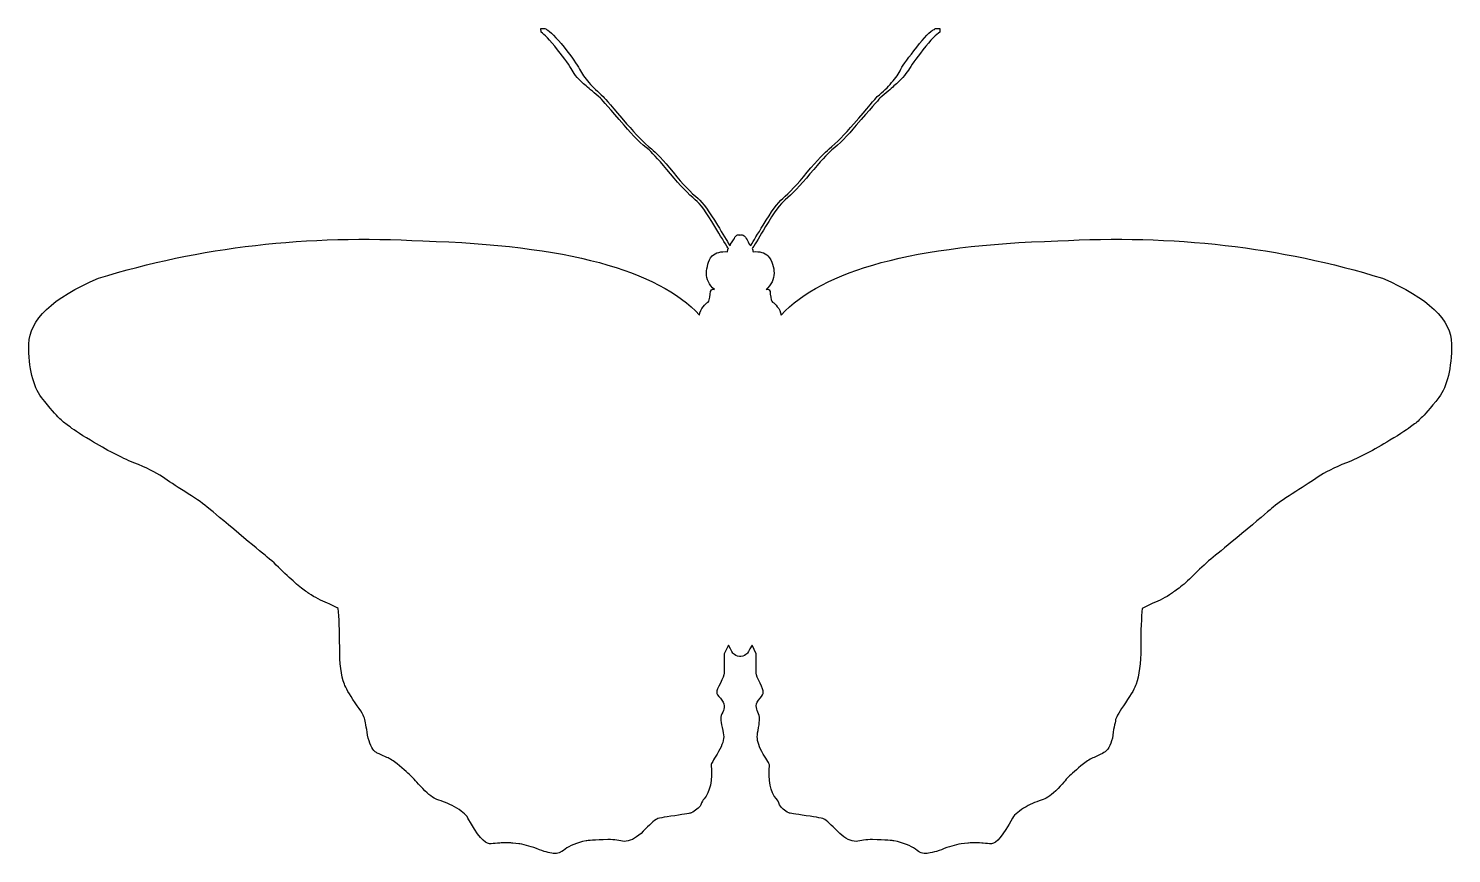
# Model space of a CAD drawing. Header units: centimetres. Extents: x -8.3 to 8.3, y -4.8 to 4.8.
import ezdxf

# ---------------------------------------------------------------- set-up
doc = ezdxf.new("R2010")
doc.units = ezdxf.units.CM
doc.header["$MEASUREMENT"] = 0
doc.layers.add('Camada 1', color=7, linetype='Continuous')

msp = doc.modelspace()

# ---------------------------------------------------------------- linework, layer by layer
at = {"layer": 'Camada 1'}
msp.add_open_spline([(8.12624, 0.50738), (8.2239, 0.63761), (8.27269, 0.8438), (8.27269, 1.12598), (8.27269, 1.12598), (8.27269, 1.40813), (8.00139, 1.66319), (7.4696, 1.8911), (7.4696, 1.8911), (6.28665, 2.25466), (5.03318, 2.40116), (3.69286, 2.3252), (3.69286, 2.3252), (2.02694, 2.27636), (0.95794, 1.98876), (0.47502, 1.46239), (0.47502, 1.46239), (0.46957, 1.50038), (0.4587, 1.53295), (0.43155, 1.56007), (0.43155, 1.56007), (0.4153, 1.58719), (0.39361, 1.60891), (0.37728, 1.61434), (0.37728, 1.61434), (0.36648, 1.61979), (0.35564, 1.65231), (0.35016, 1.70657), (0.35016, 1.70657), (0.35016, 1.75541), (0.33391, 1.77713), (0.30134, 1.76084), (0.30134, 1.76084), (0.36103, 1.81511), (0.3936, 1.88022), (0.3936, 1.95076), (0.3936, 1.95076), (0.3936, 1.9833), (0.38815, 2.02132), (0.37728, 2.05387), (0.37728, 2.05387), (0.36648, 2.08639), (0.35016, 2.12441), (0.32301, 2.15153), (0.32301, 2.15153), (0.28507, 2.18952), (0.22535, 2.2058), (0.14939, 2.20037), (0.14939, 2.20037), (0.14939, 2.21667), (0.14394, 2.22207), (0.13854, 2.23836), (0.13854, 2.23836), (0.13854, 2.23836), (0.14394, 2.24381), (0.14394, 2.24381), (0.14394, 2.24381), (0.17651, 2.29808), (0.2308, 2.37946), (0.29586, 2.49342), (0.29586, 2.49342), (0.39357, 2.65619), (0.46951, 2.75933), (0.52377, 2.80272), (0.52377, 2.80272), (0.59976, 2.86783), (0.69742, 2.96552), (0.81135, 3.10659), (0.81135, 3.10659), (0.93076, 3.24769), (1.01214, 3.33448), (1.06641, 3.38334), (1.06641, 3.38334), (1.15327, 3.44843), (1.24551, 3.54614), (1.34861, 3.67092), (1.34861, 3.67092), (1.51138, 3.85541), (1.60367, 3.95852), (1.62534, 3.98564), (1.62534, 3.98564), (1.6959, 4.03991), (1.7502, 4.09417), (1.78811, 4.12674), (1.78811, 4.12674), (1.8695, 4.1973), (1.92376, 4.25697), (1.95636, 4.31123), (1.95636, 4.31123), (1.98348, 4.3601), (2.04314, 4.44148), (2.12453, 4.54457), (2.12453, 4.54457), (2.21679, 4.66395), (2.2819, 4.72906), (2.31992, 4.75076), (2.31992, 4.75076), (2.31992, 4.75076), (2.31993, 4.79421), (2.31993, 4.79421), (2.31993, 4.79421), (2.31993, 4.79421), (2.27106, 4.79421), (2.27106, 4.79421), (2.27106, 4.79421), (2.26566, 4.78879), (2.26021, 4.78879), (2.26021, 4.78334), (2.26021, 4.78334), (2.26021, 4.78334), (2.25479, 4.78334), (2.25479, 4.78334), (2.25479, 4.78334), (2.2114, 4.76164), (2.14081, 4.69108), (2.054, 4.57715), (2.054, 4.57715), (1.96177, 4.46319), (1.89663, 4.37636), (1.86948, 4.32209), (1.86948, 4.32209), (1.84236, 4.26782), (1.80982, 4.21901), (1.76095, 4.16472), (1.76095, 4.16472), (1.71753, 4.11045), (1.66329, 4.06164), (1.59275, 4.00195), (1.59275, 4.00195), (1.57103, 3.98025), (1.48422, 3.87172), (1.32145, 3.6872), (1.32145, 3.6872), (1.21289, 3.5624), (1.12066, 3.46474), (1.03385, 3.39417), (1.03385, 3.39417), (0.98498, 3.3562), (0.8982, 3.26394), (0.77879, 3.12284), (0.77879, 3.12284), (0.66486, 2.98174), (0.56715, 2.88408), (0.49661, 2.81897), (0.49661, 2.81897), (0.43695, 2.77013), (0.36096, 2.66705), (0.2687, 2.5097), (0.2687, 2.5097), (0.20364, 2.40662), (0.15477, 2.32521), (0.12223, 2.27094), (0.12223, 2.27094), (0.11678, 2.27636), (0.11678, 2.27636), (0.10593, 2.28721), (0.10593, 2.28721), (0.08966, 2.3252), (0.06796, 2.35235), (0.06251, 2.36862), (0.06251, 2.36862), (0.05166, 2.37949), (0.04084, 2.39032), (0.02449, 2.39574), (0.02449, 2.39574), (0.01909, 2.40116), (0.01369, 2.39574), (-0.00263, 2.39029), (-0.00263, 2.39029), (-0.01343, 2.39574), (-0.01888, 2.40116), (-0.02975, 2.39574), (-0.02975, 2.39574), (-0.04055, 2.39029), (-0.05687, 2.37947), (-0.06227, 2.36862), (-0.06227, 2.36862), (-0.06767, 2.35235), (-0.08399, 2.3252), (-0.11114, 2.28721), (-0.11114, 2.28721), (-0.11114, 2.27636), (-0.11654, 2.27636), (-0.12194, 2.27094), (-0.12194, 2.27094), (-0.15454, 2.32521), (-0.20335, 2.40659), (-0.26307, 2.5097), (-0.26307, 2.5097), (-0.36073, 2.66705), (-0.43672, 2.77016), (-0.49098, 2.81897), (-0.49098, 2.81897), (-0.57237, 2.88408), (-0.6646, 2.98177), (-0.77856, 3.12284), (-0.77856, 3.12284), (-0.89797, 3.26394), (-0.97935, 3.3562), (-1.03362, 3.39417), (-1.03362, 3.39417), (-1.12043, 3.46473), (-1.21269, 3.56239), (-1.32122, 3.6872), (-1.32122, 3.6872), (-1.47854, 3.87172), (-1.5708, 3.98025), (-1.59252, 4.00195), (-1.59252, 4.00195), (-1.65766, 4.06164), (-1.71193, 4.11048), (-1.76072, 4.16472), (-1.76072, 4.16472), (-1.80414, 4.21899), (-1.84211, 4.2678), (-1.86925, 4.32209), (-1.86925, 4.32209), (-1.90185, 4.37636), (-1.95611, 4.46319), (-2.04832, 4.57715), (-2.04832, 4.57715), (-2.14058, 4.69108), (-2.21112, 4.76164), (-2.25456, 4.78334), (-2.25456, 4.78334), (-2.25456, 4.78334), (-2.25456, 4.78334), (-2.25456, 4.78334), (-2.25456, 4.78334), (-2.25998, 4.78879), (-2.26538, 4.78879), (-2.27083, 4.79421), (-2.27083, 4.79421), (-2.27083, 4.79421), (-2.31956, 4.79421), (-2.31956, 4.79421), (-2.31956, 4.79421), (-2.31956, 4.79421), (-2.31416, 4.75077), (-2.31416, 4.75077), (-2.31416, 4.75077), (-2.28162, 4.72907), (-2.2165, 4.66396), (-2.12422, 4.54458), (-2.12422, 4.54458), (-2.03744, 4.4415), (-1.98317, 4.36009), (-1.95605, 4.31124), (-1.95605, 4.31124), (-1.92893, 4.25697), (-1.87464, 4.19731), (-1.79325, 4.12675), (-1.79325, 4.12675), (-1.74978, 4.09421), (-1.69554, 4.03991), (-1.62503, 3.98565), (-1.62503, 3.98565), (-1.60336, 3.95853), (-1.51107, 3.85542), (-1.3483, 3.67093), (-1.3483, 3.67093), (-1.24519, 3.54615), (-1.15291, 3.44844), (-1.0607, 3.38335), (-1.0607, 3.38335), (-1.01183, 3.33448), (-0.92505, 3.2477), (-0.81107, 3.1066), (-0.81107, 3.1066), (-0.69711, 2.9655), (-0.59946, 2.86784), (-0.52347, 2.80273), (-0.52347, 2.80273), (-0.46381, 2.75934), (-0.39322, 2.6562), (-0.29556, 2.49343), (-0.29556, 2.49343), (-0.23045, 2.3849), (-0.17615, 2.29809), (-0.14364, 2.24382), (-0.14364, 2.24382), (-0.14364, 2.24382), (-0.13824, 2.23837), (-0.13824, 2.23837), (-0.13824, 2.23837), (-0.13824, 2.23837), (-0.13824, 2.23837), (-0.13824, 2.23837), (-0.13824, 2.23837), (-0.14364, 2.22207), (-0.14904, 2.21667), (-0.14904, 2.20038), (-0.14904, 2.20038), (-0.21963, 2.2058), (-0.28472, 2.18953), (-0.32819, 2.15154), (-0.32819, 2.15154), (-0.35531, 2.12442), (-0.36613, 2.0864), (-0.37698, 2.05388), (-0.37698, 2.05388), (-0.38246, 2.02131), (-0.39325, 1.98332), (-0.39325, 1.95077), (-0.39325, 1.95077), (-0.39325, 1.88023), (-0.36073, 1.81512), (-0.30104, 1.76085), (-0.30104, 1.76085), (-0.32819, 1.77715), (-0.34446, 1.75543), (-0.34986, 1.70658), (-0.34986, 1.70658), (-0.35534, 1.65231), (-0.36613, 1.61977), (-0.37158, 1.61435), (-0.37158, 1.61435), (-0.39325, 1.60893), (-0.4096, 1.58723), (-0.43124, 1.56008), (-0.43124, 1.56008), (-0.45296, 1.53296), (-0.46926, 1.50039), (-0.47466, 1.4624), (-0.47466, 1.4624), (-0.95223, 1.98879), (-2.02663, 2.27636), (-3.69255, 2.32521), (-3.69255, 2.32521), (-5.03282, 2.40117), (-6.28637, 2.25465), (-7.46387, 1.89111), (-7.46387, 1.89111), (-8.00108, 1.6632), (-8.26699, 1.40814), (-8.27241, 1.12599), (-8.27241, 1.12599), (-8.27786, 0.84381), (-8.22357, 0.63762), (-8.12591, 0.50739), (-8.12591, 0.50739), (-8.0228, 0.37714), (-7.95226, 0.29575), (-7.92512, 0.26863), (-7.92512, 0.26863), (-7.88715, 0.23609), (-7.85458, 0.20352), (-7.81116, 0.1764), (-7.81116, 0.1764), (-7.77319, 0.14386), (-7.68636, 0.08417), (-7.55613, 0.0082), (-7.55613, 0.0082), (-7.36621, -0.10576), (-7.20341, -0.19262), (-7.05146, -0.25228), (-7.05146, -0.25228), (-6.90496, -0.312), (-6.79643, -0.36626), (-6.72047, -0.41505), (-6.72047, -0.41505), (-6.64991, -0.46392), (-6.56852, -0.52361), (-6.45999, -0.5887), (-6.45999, -0.5887), (-6.35148, -0.65384), (-6.26465, -0.7135), (-6.19951, -0.76777), (-6.19951, -0.76777), (-6.16157, -0.79489), (-6.06386, -0.88178), (-5.89024, -1.02283), (-5.89024, -1.02283), (-5.72199, -1.16936), (-5.60261, -1.26701), (-5.52668, -1.32668), (-5.52668, -1.32668), (-5.45614, -1.38642), (-5.38558, -1.44609), (-5.32049, -1.51662), (-5.32049, -1.51662), (-5.24993, -1.58173), (-5.19024, -1.636), (-5.14137, -1.67939), (-5.14137, -1.67939), (-5.0871, -1.72286), (-5.04916, -1.74998), (-5.01657, -1.77165), (-5.01657, -1.77165), (-4.94603, -1.82052), (-4.87549, -1.85304), (-4.79951, -1.88563), (-4.79951, -1.88563), (-4.75072, -1.9073), (-4.71273, -1.92905), (-4.67473, -1.94532), (-4.67473, -1.94532), (-4.66386, -2.04843), (-4.65846, -2.20038), (-4.65846, -2.40117), (-4.65846, -2.40117), (-4.65846, -2.58564), (-4.64219, -2.72674), (-4.60419, -2.8244), (-4.60419, -2.8244), (-4.58792, -2.86782), (-4.54992, -2.93836), (-4.47939, -3.04146), (-4.47939, -3.04146), (-4.40883, -3.13912), (-4.37086, -3.20423), (-4.36541, -3.2368), (-4.36541, -3.2368), (-4.35454, -3.28564), (-4.34374, -3.35078), (-4.32742, -3.45384), (-4.32742, -3.45384), (-4.3003, -3.5407), (-4.27315, -3.59497), (-4.22976, -3.62209), (-4.22976, -3.62209), (-4.20809, -3.63289), (-4.1701, -3.64921), (-4.11038, -3.67636), (-4.11038, -3.67636), (-4.07244, -3.69263), (-4.02899, -3.71978), (-3.99105, -3.7523), (-3.99105, -3.7523), (-3.90964, -3.81741), (-3.84992, -3.87171), (-3.8174, -3.90422), (-3.8174, -3.90422), (-3.80653, -3.91507), (-3.76313, -3.96394), (-3.6926, -4.03987), (-3.6926, -4.03987), (-3.62201, -4.11046), (-3.56774, -4.15388), (-3.5298, -4.16473), (-3.5298, -4.16473), (-3.45924, -4.1864), (-3.39415, -4.21355), (-3.32356, -4.25154), (-3.32356, -4.25154), (-3.24217, -4.29493), (-3.19336, -4.33832), (-3.16624, -4.38179), (-3.16624, -4.38179), (-3.05771, -4.58253), (-2.97087, -4.68021), (-2.91658, -4.68021), (-2.91658, -4.68021), (-2.88946, -4.68021), (-2.86231, -4.68021), (-2.8244, -4.67476), (-2.8244, -4.67476), (-2.8244, -4.67476), (-2.8244, -4.67476), (-2.8244, -4.67476), (-2.8244, -4.67476), (-2.81353, -4.67476), (-2.80808, -4.67476), (-2.79728, -4.67476), (-2.79728, -4.67476), (-2.79728, -4.67476), (-2.78096, -4.66936), (-2.78096, -4.66936), (-2.78096, -4.66936), (-2.78096, -4.66936), (-2.77556, -4.66936), (-2.77016, -4.66936), (-2.77016, -4.66936), (-2.75384, -4.66936), (-2.73756, -4.66936), (-2.71589, -4.66936), (-2.71589, -4.66936), (-2.71589, -4.66936), (-2.71589, -4.66936), (-2.71041, -4.66936), (-2.71041, -4.66936), (-2.69956, -4.66936), (-2.68329, -4.66936), (-2.66702, -4.66936), (-2.66702, -4.66936), (-2.6616, -4.67476), (-2.65075, -4.67476), (-2.6453, -4.67476), (-2.6453, -4.67476), (-2.6453, -4.67476), (-2.57476, -4.68021), (-2.57476, -4.68021), (-2.57476, -4.68021), (-2.57476, -4.68021), (-2.56933, -4.68023), (-2.56933, -4.68023), (-2.56933, -4.68023), (-2.56933, -4.68023), (-2.56388, -4.68023), (-2.56388, -4.68023), (-2.56388, -4.68023), (-2.49879, -4.6965), (-2.4282, -4.71277), (-2.33602, -4.75077), (-2.33602, -4.75077), (-2.26003, -4.77789), (-2.20034, -4.79419), (-2.15687, -4.79419), (-2.15687, -4.79419), (-2.12975, -4.79419), (-2.10808, -4.78879), (-2.09181, -4.77792), (-2.09181, -4.77792), (-2.08636, -4.77792), (-2.06469, -4.76707), (-2.03754, -4.74535), (-2.03754, -4.74535), (-1.98327, -4.70193), (-1.90189, -4.66941), (-1.79336, -4.64769), (-1.79336, -4.64769), (-1.77706, -4.64229), (-1.69025, -4.63684), (-1.5383, -4.63142), (-1.5383, -4.63142), (-1.46231, -4.63142), (-1.3972, -4.64229), (-1.34838, -4.65314), (-1.34838, -4.65314), (-1.28864, -4.65314), (-1.22358, -4.62057), (-1.15299, -4.56091), (-1.15299, -4.56091), (-1.08245, -4.48492), (-1.02279, -4.43066), (-0.97937, -4.39811), (-0.97937, -4.39811), (-0.96305, -4.38726), (-0.89253, -4.37099), (-0.76233, -4.35472), (-0.76233, -4.35472), (-0.63747, -4.333), (-0.57239, -4.3276), (-0.57239, -4.32212), (-0.57239, -4.32212), (-0.51812, -4.295), (-0.48013, -4.26246), (-0.45841, -4.22989), (-0.45841, -4.22989), (-0.44754, -4.19735), (-0.43126, -4.1702), (-0.42039, -4.15935), (-0.42039, -4.15935), (-0.34985, -4.07796), (-0.32273, -3.94229), (-0.339, -3.76322), (-0.339, -3.76322), (-0.339, -3.75237), (-0.31188, -3.70895), (-0.26846, -3.63842), (-0.26846, -3.63842), (-0.21964, -3.55703), (-0.19252, -3.49192), (-0.19252, -3.43763), (-0.19252, -3.43763), (-0.19252, -3.41051), (-0.20334, -3.37797), (-0.20879, -3.3291), (-0.20879, -3.3291), (-0.21964, -3.28568), (-0.22504, -3.25311), (-0.22504, -3.23144), (-0.22504, -3.23144), (-0.22504, -3.20432), (-0.21964, -3.17717), (-0.20334, -3.15005), (-0.20334, -3.15005), (-0.19252, -3.12833), (-0.18707, -3.10118), (-0.18707, -3.07951), (-0.18707, -3.07951), (-0.18707, -3.04694), (-0.20334, -3.01979), (-0.23049, -2.98728), (-0.23049, -2.98728), (-0.25761, -2.96016), (-0.27393, -2.93841), (-0.27393, -2.92214), (-0.27393, -2.92214), (-0.27393, -2.90587), (-0.25763, -2.86248), (-0.23049, -2.81361), (-0.23049, -2.81361), (-0.20337, -2.75934), (-0.18707, -2.72135), (-0.18707, -2.69965), (-0.18707, -2.69965), (-0.18707, -2.69965), (-0.18707, -2.47174), (-0.18707, -2.47174), (-0.18707, -2.47174), (-0.18707, -2.47174), (-0.13825, -2.37411), (-0.13825, -2.37411), (-0.13825, -2.37411), (-0.10023, -2.43377), (-0.08398, -2.47174), (-0.07853, -2.47174), (-0.07853, -2.47174), (-0.06226, -2.48801), (-0.04051, -2.49886), (-0.00799, -2.50428), (-0.00799, -2.50428), (-0.00259, -2.50428), (-0.00259, -2.50428), (-0.00259, -2.50428), (-0.00259, -2.50428), (0.00289, -2.50428), (0.00828, -2.50428), (0.00828, -2.50428), (0.00828, -2.50428), (0.04085, -2.49886), (0.06255, -2.48801), (0.07882, -2.47174), (0.07882, -2.47174), (0.07882, -2.47174), (0.10052, -2.43375), (0.13854, -2.37411), (0.13854, -2.37411), (0.13854, -2.37411), (0.18736, -2.47174), (0.18736, -2.47174), (0.18736, -2.47174), (0.18736, -2.47174), (0.18736, -2.69965), (0.18736, -2.69965), (0.18736, -2.69965), (0.18736, -2.72132), (0.20368, -2.75934), (0.23083, -2.81361), (0.23083, -2.81361), (0.25795, -2.86248), (0.26877, -2.90584), (0.26877, -2.92214), (0.26877, -2.92214), (0.26877, -2.93844), (0.25797, -2.96016), (0.23083, -2.98728), (0.23083, -2.98728), (0.20371, -3.0198), (0.18736, -3.04694), (0.18736, -3.07951), (0.18736, -3.07951), (0.18736, -3.10118), (0.19821, -3.12833), (0.20368, -3.15005), (0.20368, -3.15005), (0.21993, -3.17717), (0.22532, -3.20432), (0.22532, -3.23144), (0.22532, -3.23144), (0.22532, -3.25311), (0.21992, -3.28571), (0.21447, -3.3291), (0.21447, -3.3291), (0.20367, -3.37797), (0.1982, -3.41049), (0.1982, -3.43763), (0.1982, -3.43763), (0.1982, -3.49192), (0.21992, -3.55704), (0.26874, -3.63842), (0.26874, -3.63842), (0.31221, -3.70896), (0.33933, -3.75238), (0.33933, -3.76322), (0.33933, -3.76322), (0.32301, -3.94229), (0.35013, -4.07797), (0.42072, -4.15935), (0.42072, -4.15935), (0.43152, -4.1702), (0.44784, -4.19734), (0.45866, -4.22989), (0.45866, -4.22989), (0.48038, -4.26246), (0.51295, -4.295), (0.56722, -4.32212), (0.56722, -4.32212), (0.57267, -4.3276), (0.63781, -4.33299), (0.76801, -4.35472), (0.76801, -4.35472), (0.89281, -4.37097), (0.96338, -4.38724), (0.98505, -4.39811), (0.98505, -4.39811), (1.02307, -4.43065), (1.08271, -4.48492), (1.1587, -4.56091), (1.1587, -4.56091), (1.21836, -4.62057), (1.28895, -4.65314), (1.34864, -4.65314), (1.34864, -4.65314), (1.40291, -4.64229), (1.46257, -4.63142), (1.53856, -4.63142), (1.53856, -4.63142), (1.69048, -4.63684), (1.77735, -4.64229), (1.78817, -4.64769), (1.78817, -4.64769), (1.8967, -4.66941), (1.98356, -4.70196), (2.03783, -4.74535), (2.03783, -4.74535), (2.07035, -4.76707), (2.08665, -4.77792), (2.08665, -4.77792), (2.08665, -4.77792), (2.10837, -4.78879), (2.13009, -4.79419), (2.15721, -4.79419), (2.15721, -4.79419), (2.19518, -4.79419), (2.26029, -4.77792), (2.3417, -4.75077), (2.3417, -4.75077), (2.42854, -4.71278), (2.49907, -4.6965), (2.56961, -4.68023), (2.56961, -4.68023), (2.56961, -4.68023), (2.56961, -4.68023), (2.56961, -4.68023), (2.56961, -4.68023), (2.56961, -4.68023), (2.6456, -4.67478), (2.6456, -4.67478), (2.6456, -4.67478), (2.651, -4.67478), (2.6564, -4.67478), (2.67272, -4.66938), (2.67272, -4.66938), (2.68352, -4.66938), (2.69984, -4.66938), (2.71066, -4.66938), (2.71066, -4.66938), (2.71066, -4.66938), (2.71614, -4.66938), (2.72153, -4.66938), (2.72153, -4.66938), (2.73778, -4.66938), (2.75952, -4.66938), (2.7758, -4.66938), (2.7758, -4.66938), (2.7758, -4.66938), (2.78123, -4.66938), (2.78123, -4.66938), (2.78123, -4.66938), (2.78123, -4.66938), (2.80835, -4.67478), (2.80835, -4.67478), (2.80835, -4.67478), (2.81375, -4.67478), (2.81375, -4.67478), (2.81917, -4.67478), (2.81917, -4.67478), (2.81917, -4.67478), (2.82463, -4.67478), (2.82463, -4.67478), (2.82463, -4.67478), (2.86262, -4.68023), (2.89517, -4.68023), (2.92229, -4.68023), (2.92229, -4.68023), (2.97656, -4.68023), (3.05794, -4.58255), (3.16647, -4.38181), (3.16647, -4.38181), (3.19359, -4.33834), (3.24786, -4.29495), (3.32387, -4.25156), (3.32387, -4.25156), (3.38893, -4.21354), (3.45952, -4.18642), (3.52458, -4.16475), (3.52458, -4.16475), (3.56805, -4.1539), (3.62229, -4.11048), (3.69823, -4.03989), (3.69823, -4.03989), (3.76337, -3.96395), (3.80679, -3.91509), (3.81764, -3.90424), (3.81764, -3.90424), (3.85016, -3.87172), (3.9099, -3.81743), (3.99129, -3.75232), (3.99129, -3.75232), (4.03468, -3.7198), (4.07807, -3.69266), (4.11609, -3.67638), (4.11609, -3.67638), (4.17036, -3.64926), (4.21375, -3.63291), (4.23002, -3.62211), (4.23002, -3.62211), (4.27349, -3.59499), (4.30601, -3.54072), (4.32773, -3.45386), (4.32773, -3.45386), (4.33853, -3.35078), (4.36025, -3.28566), (4.36567, -3.23682), (4.36567, -3.23682), (4.37654, -3.20428), (4.41454, -3.13916), (4.47968, -3.04148), (4.47968, -3.04148), (4.55022, -2.93837), (4.59364, -2.86783), (4.60448, -2.82442), (4.60448, -2.82442), (4.637, -2.72676), (4.65875, -2.58566), (4.65875, -2.40119), (4.65875, -2.40119), (4.65875, -2.2004), (4.66415, -2.04847), (4.67502, -1.94534), (4.67502, -1.94534), (4.71301, -1.92907), (4.75641, -1.90732), (4.79982, -1.88565), (4.79982, -1.88565), (4.87581, -1.85308), (4.9518, -1.82054), (5.01686, -1.77167), (5.01686, -1.77167), (5.04398, -1.75), (5.08745, -1.72285), (5.14172, -1.67941), (5.14172, -1.67941), (5.19599, -1.63599), (5.25025, -1.58175), (5.31534, -1.51664), (5.31534, -1.51664), (5.38593, -1.4461), (5.45647, -1.38644), (5.52698, -1.3267), (5.52698, -1.3267), (5.60297, -1.26704), (5.72232, -1.16938), (5.89597, -1.02285), (5.89597, -1.02285), (6.06419, -0.8818), (6.1673, -0.79494), (6.19987, -0.76779), (6.19987, -0.76779), (6.26493, -0.71352), (6.35179, -0.65386), (6.46033, -0.58872), (6.46033, -0.58872), (6.56341, -0.52361), (6.65567, -0.46392), (6.72079, -0.41507), (6.72079, -0.41507), (6.79678, -0.36625), (6.90534, -0.31199), (7.05178, -0.2523), (7.05178, -0.2523), (7.20376, -0.19264), (7.36655, -0.10577), (7.55647, 0.00818), (7.55647, 0.00818), (7.68667, 0.08414), (7.77353, 0.14383), (7.81148, 0.17638), (7.81148, 0.17638), (7.85495, 0.2035), (7.88747, 0.23607), (7.92004, 0.26861), (7.92004, 0.26861), (7.95797, 0.29574), (8.02311, 0.37712), (8.12624, 0.50738)], degree=3, knots=[0, 0, 0, 0, 0.0044843, 0.0044843, 0.0044843, 0.0044843, 0.00896861, 0.00896861, 0.00896861, 0.00896861, 0.01345291, 0.01345291, 0.01345291, 0.01345291, 0.01793722, 0.01793722, 0.01793722, 0.01793722, 0.02242152, 0.02242152, 0.02242152, 0.02242152, 0.02690583, 0.02690583, 0.02690583, 0.02690583, 0.03139013, 0.03139013, 0.03139013, 0.03139013, 0.03587444, 0.03587444, 0.03587444, 0.03587444, 0.04035874, 0.04035874, 0.04035874, 0.04035874, 0.04484305, 0.04484305, 0.04484305, 0.04484305, 0.04932735, 0.04932735, 0.04932735, 0.04932735, 0.05381166, 0.05381166, 0.05381166, 0.05381166, 0.05829596, 0.05829596, 0.05829596, 0.05829596, 0.06278027, 0.06278027, 0.06278027, 0.06278027, 0.06726457, 0.06726457, 0.06726457, 0.06726457, 0.07174888, 0.07174888, 0.07174888, 0.07174888, 0.07623318, 0.07623318, 0.07623318, 0.07623318, 0.08071749, 0.08071749, 0.08071749, 0.08071749, 0.08520179, 0.08520179, 0.08520179, 0.08520179, 0.0896861, 0.0896861, 0.0896861, 0.0896861, 0.0941704, 0.0941704, 0.0941704, 0.0941704, 0.09865471, 0.09865471, 0.09865471, 0.09865471, 0.10313901, 0.10313901, 0.10313901, 0.10313901, 0.10762332, 0.10762332, 0.10762332, 0.10762332, 0.11210762, 0.11210762, 0.11210762, 0.11210762, 0.11659193, 0.11659193, 0.11659193, 0.11659193, 0.12107623, 0.12107623, 0.12107623, 0.12107623, 0.12556054, 0.12556054, 0.12556054, 0.12556054, 0.13004484, 0.13004484, 0.13004484, 0.13004484, 0.13452915, 0.13452915, 0.13452915, 0.13452915, 0.13901345, 0.13901345, 0.13901345, 0.13901345, 0.14349776, 0.14349776, 0.14349776, 0.14349776, 0.14798206, 0.14798206, 0.14798206, 0.14798206, 0.15246637, 0.15246637, 0.15246637, 0.15246637, 0.15695067, 0.15695067, 0.15695067, 0.15695067, 0.16143498, 0.16143498, 0.16143498, 0.16143498, 0.16591928, 0.16591928, 0.16591928, 0.16591928, 0.17040359, 0.17040359, 0.17040359, 0.17040359, 0.17488789, 0.17488789, 0.17488789, 0.17488789, 0.1793722, 0.1793722, 0.1793722, 0.1793722, 0.1838565, 0.1838565, 0.1838565, 0.1838565, 0.18834081, 0.18834081, 0.18834081, 0.18834081, 0.19282511, 0.19282511, 0.19282511, 0.19282511, 0.19730942, 0.19730942, 0.19730942, 0.19730942, 0.20179372, 0.20179372, 0.20179372, 0.20179372, 0.20627803, 0.20627803, 0.20627803, 0.20627803, 0.21076233, 0.21076233, 0.21076233, 0.21076233, 0.21524664, 0.21524664, 0.21524664, 0.21524664, 0.21973094, 0.21973094, 0.21973094, 0.21973094, 0.22421525, 0.22421525, 0.22421525, 0.22421525, 0.22869955, 0.22869955, 0.22869955, 0.22869955, 0.23318386, 0.23318386, 0.23318386, 0.23318386, 0.23766816, 0.23766816, 0.23766816, 0.23766816, 0.24215247, 0.24215247, 0.24215247, 0.24215247, 0.24663677, 0.24663677, 0.24663677, 0.24663677, 0.25112108, 0.25112108, 0.25112108, 0.25112108, 0.25560538, 0.25560538, 0.25560538, 0.25560538, 0.26008969, 0.26008969, 0.26008969, 0.26008969, 0.26457399, 0.26457399, 0.26457399, 0.26457399, 0.2690583, 0.2690583, 0.2690583, 0.2690583, 0.2735426, 0.2735426, 0.2735426, 0.2735426, 0.27802691, 0.27802691, 0.27802691, 0.27802691, 0.28251121, 0.28251121, 0.28251121, 0.28251121, 0.28699552, 0.28699552, 0.28699552, 0.28699552, 0.29147982, 0.29147982, 0.29147982, 0.29147982, 0.29596413, 0.29596413, 0.29596413, 0.29596413, 0.30044843, 0.30044843, 0.30044843, 0.30044843, 0.30493274, 0.30493274, 0.30493274, 0.30493274, 0.30941704, 0.30941704, 0.30941704, 0.30941704, 0.31390135, 0.31390135, 0.31390135, 0.31390135, 0.31838565, 0.31838565, 0.31838565, 0.31838565, 0.32286996, 0.32286996, 0.32286996, 0.32286996, 0.32735426, 0.32735426, 0.32735426, 0.32735426, 0.33183857, 0.33183857, 0.33183857, 0.33183857, 0.33632287, 0.33632287, 0.33632287, 0.33632287, 0.34080717, 0.34080717, 0.34080717, 0.34080717, 0.34529148, 0.34529148, 0.34529148, 0.34529148, 0.34977578, 0.34977578, 0.34977578, 0.34977578, 0.35426009, 0.35426009, 0.35426009, 0.35426009, 0.35874439, 0.35874439, 0.35874439, 0.35874439, 0.3632287, 0.3632287, 0.3632287, 0.3632287, 0.367713, 0.367713, 0.367713, 0.367713, 0.37219731, 0.37219731, 0.37219731, 0.37219731, 0.37668161, 0.37668161, 0.37668161, 0.37668161, 0.38116592, 0.38116592, 0.38116592, 0.38116592, 0.38565022, 0.38565022, 0.38565022, 0.38565022, 0.39013453, 0.39013453, 0.39013453, 0.39013453, 0.39461883, 0.39461883, 0.39461883, 0.39461883, 0.39910314, 0.39910314, 0.39910314, 0.39910314, 0.40358744, 0.40358744, 0.40358744, 0.40358744, 0.40807175, 0.40807175, 0.40807175, 0.40807175, 0.41255605, 0.41255605, 0.41255605, 0.41255605, 0.41704036, 0.41704036, 0.41704036, 0.41704036, 0.42152466, 0.42152466, 0.42152466, 0.42152466, 0.42600897, 0.42600897, 0.42600897, 0.42600897, 0.43049327, 0.43049327, 0.43049327, 0.43049327, 0.43497758, 0.43497758, 0.43497758, 0.43497758, 0.43946188, 0.43946188, 0.43946188, 0.43946188, 0.44394619, 0.44394619, 0.44394619, 0.44394619, 0.44843049, 0.44843049, 0.44843049, 0.44843049, 0.4529148, 0.4529148, 0.4529148, 0.4529148, 0.4573991, 0.4573991, 0.4573991, 0.4573991, 0.46188341, 0.46188341, 0.46188341, 0.46188341, 0.46636771, 0.46636771, 0.46636771, 0.46636771, 0.47085202, 0.47085202, 0.47085202, 0.47085202, 0.47533632, 0.47533632, 0.47533632, 0.47533632, 0.47982063, 0.47982063, 0.47982063, 0.47982063, 0.48430493, 0.48430493, 0.48430493, 0.48430493, 0.48878924, 0.48878924, 0.48878924, 0.48878924, 0.49327354, 0.49327354, 0.49327354, 0.49327354, 0.49775785, 0.49775785, 0.49775785, 0.49775785, 0.50224215, 0.50224215, 0.50224215, 0.50224215, 0.50672646, 0.50672646, 0.50672646, 0.50672646, 0.51121076, 0.51121076, 0.51121076, 0.51121076, 0.51569507, 0.51569507, 0.51569507, 0.51569507, 0.52017937, 0.52017937, 0.52017937, 0.52017937, 0.52466368, 0.52466368, 0.52466368, 0.52466368, 0.52914798, 0.52914798, 0.52914798, 0.52914798, 0.53363229, 0.53363229, 0.53363229, 0.53363229, 0.53811659, 0.53811659, 0.53811659, 0.53811659, 0.5426009, 0.5426009, 0.5426009, 0.5426009, 0.5470852, 0.5470852, 0.5470852, 0.5470852, 0.55156951, 0.55156951, 0.55156951, 0.55156951, 0.55605381, 0.55605381, 0.55605381, 0.55605381, 0.56053812, 0.56053812, 0.56053812, 0.56053812, 0.56502242, 0.56502242, 0.56502242, 0.56502242, 0.56950673, 0.56950673, 0.56950673, 0.56950673, 0.57399103, 0.57399103, 0.57399103, 0.57399103, 0.57847534, 0.57847534, 0.57847534, 0.57847534, 0.58295964, 0.58295964, 0.58295964, 0.58295964, 0.58744395, 0.58744395, 0.58744395, 0.58744395, 0.59192825, 0.59192825, 0.59192825, 0.59192825, 0.59641256, 0.59641256, 0.59641256, 0.59641256, 0.60089686, 0.60089686, 0.60089686, 0.60089686, 0.60538117, 0.60538117, 0.60538117, 0.60538117, 0.60986547, 0.60986547, 0.60986547, 0.60986547, 0.61434978, 0.61434978, 0.61434978, 0.61434978, 0.61883408, 0.61883408, 0.61883408, 0.61883408, 0.62331839, 0.62331839, 0.62331839, 0.62331839, 0.62780269, 0.62780269, 0.62780269, 0.62780269, 0.632287, 0.632287, 0.632287, 0.632287, 0.6367713, 0.6367713, 0.6367713, 0.6367713, 0.64125561, 0.64125561, 0.64125561, 0.64125561, 0.64573991, 0.64573991, 0.64573991, 0.64573991, 0.65022422, 0.65022422, 0.65022422, 0.65022422, 0.65470852, 0.65470852, 0.65470852, 0.65470852, 0.65919283, 0.65919283, 0.65919283, 0.65919283, 0.66367713, 0.66367713, 0.66367713, 0.66367713, 0.66816143, 0.66816143, 0.66816143, 0.66816143, 0.67264574, 0.67264574, 0.67264574, 0.67264574, 0.67713004, 0.67713004, 0.67713004, 0.67713004, 0.68161435, 0.68161435, 0.68161435, 0.68161435, 0.68609865, 0.68609865, 0.68609865, 0.68609865, 0.69058296, 0.69058296, 0.69058296, 0.69058296, 0.69506726, 0.69506726, 0.69506726, 0.69506726, 0.69955157, 0.69955157, 0.69955157, 0.69955157, 0.70403587, 0.70403587, 0.70403587, 0.70403587, 0.70852018, 0.70852018, 0.70852018, 0.70852018, 0.71300448, 0.71300448, 0.71300448, 0.71300448, 0.71748879, 0.71748879, 0.71748879, 0.71748879, 0.72197309, 0.72197309, 0.72197309, 0.72197309, 0.7264574, 0.7264574, 0.7264574, 0.7264574, 0.7309417, 0.7309417, 0.7309417, 0.7309417, 0.73542601, 0.73542601, 0.73542601, 0.73542601, 0.73991031, 0.73991031, 0.73991031, 0.73991031, 0.74439462, 0.74439462, 0.74439462, 0.74439462, 0.74887892, 0.74887892, 0.74887892, 0.74887892, 0.75336323, 0.75336323, 0.75336323, 0.75336323, 0.75784753, 0.75784753, 0.75784753, 0.75784753, 0.76233184, 0.76233184, 0.76233184, 0.76233184, 0.76681614, 0.76681614, 0.76681614, 0.76681614, 0.77130045, 0.77130045, 0.77130045, 0.77130045, 0.77578475, 0.77578475, 0.77578475, 0.77578475, 0.78026906, 0.78026906, 0.78026906, 0.78026906, 0.78475336, 0.78475336, 0.78475336, 0.78475336, 0.78923767, 0.78923767, 0.78923767, 0.78923767, 0.79372197, 0.79372197, 0.79372197, 0.79372197, 0.79820628, 0.79820628, 0.79820628, 0.79820628, 0.80269058, 0.80269058, 0.80269058, 0.80269058, 0.80717489, 0.80717489, 0.80717489, 0.80717489, 0.81165919, 0.81165919, 0.81165919, 0.81165919, 0.8161435, 0.8161435, 0.8161435, 0.8161435, 0.8206278, 0.8206278, 0.8206278, 0.8206278, 0.82511211, 0.82511211, 0.82511211, 0.82511211, 0.82959641, 0.82959641, 0.82959641, 0.82959641, 0.83408072, 0.83408072, 0.83408072, 0.83408072, 0.83856502, 0.83856502, 0.83856502, 0.83856502, 0.84304933, 0.84304933, 0.84304933, 0.84304933, 0.84753363, 0.84753363, 0.84753363, 0.84753363, 0.85201794, 0.85201794, 0.85201794, 0.85201794, 0.85650224, 0.85650224, 0.85650224, 0.85650224, 0.86098655, 0.86098655, 0.86098655, 0.86098655, 0.86547085, 0.86547085, 0.86547085, 0.86547085, 0.86995516, 0.86995516, 0.86995516, 0.86995516, 0.87443946, 0.87443946, 0.87443946, 0.87443946, 0.87892377, 0.87892377, 0.87892377, 0.87892377, 0.88340807, 0.88340807, 0.88340807, 0.88340807, 0.88789238, 0.88789238, 0.88789238, 0.88789238, 0.89237668, 0.89237668, 0.89237668, 0.89237668, 0.89686099, 0.89686099, 0.89686099, 0.89686099, 0.90134529, 0.90134529, 0.90134529, 0.90134529, 0.9058296, 0.9058296, 0.9058296, 0.9058296, 0.9103139, 0.9103139, 0.9103139, 0.9103139, 0.91479821, 0.91479821, 0.91479821, 0.91479821, 0.91928251, 0.91928251, 0.91928251, 0.91928251, 0.92376682, 0.92376682, 0.92376682, 0.92376682, 0.92825112, 0.92825112, 0.92825112, 0.92825112, 0.93273543, 0.93273543, 0.93273543, 0.93273543, 0.93721973, 0.93721973, 0.93721973, 0.93721973, 0.94170404, 0.94170404, 0.94170404, 0.94170404, 0.94618834, 0.94618834, 0.94618834, 0.94618834, 0.95067265, 0.95067265, 0.95067265, 0.95067265, 0.95515695, 0.95515695, 0.95515695, 0.95515695, 0.95964126, 0.95964126, 0.95964126, 0.95964126, 0.96412556, 0.96412556, 0.96412556, 0.96412556, 0.96860987, 0.96860987, 0.96860987, 0.96860987, 0.97309417, 0.97309417, 0.97309417, 0.97309417, 0.97757848, 0.97757848, 0.97757848, 0.97757848, 0.98206278, 0.98206278, 0.98206278, 0.98206278, 0.98654709, 0.98654709, 0.98654709, 0.98654709, 0.99103139, 0.99103139, 0.99103139, 0.99103139, 1, 1, 1, 1], dxfattribs=at)

doc.saveas('drawing.dxf')
